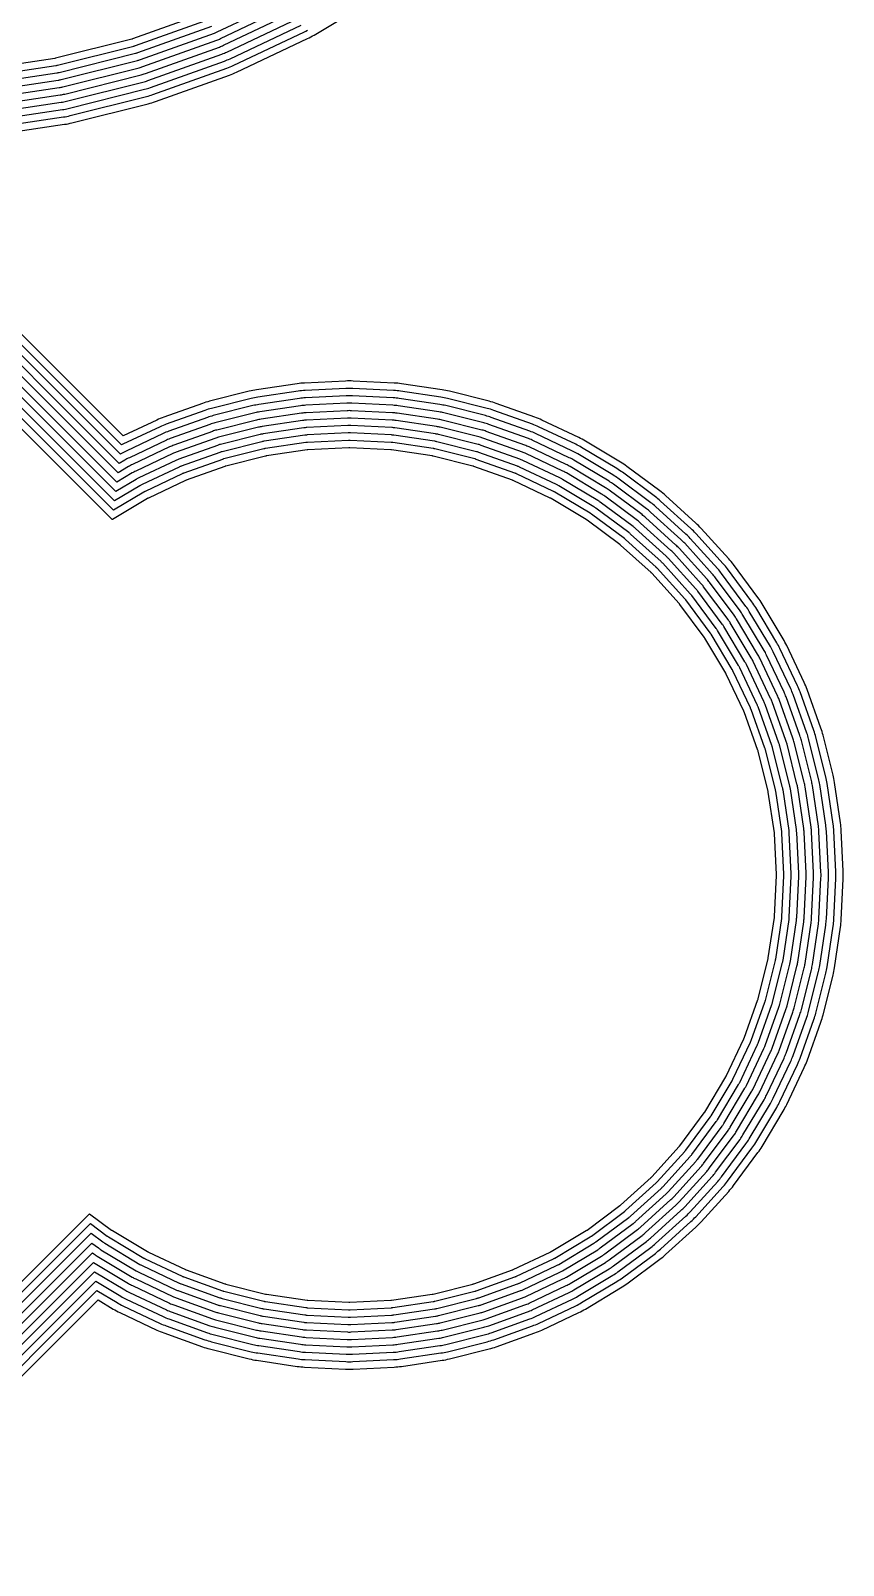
# Model space of a CAD drawing. Header units: metres. Extents: x 1.4 to 44.2, y 0.1 to 33.9.
# Drawn here: x 39.81 to 44.19, y 0.31 to 8.57 of the extents above; entities that cross this region are included whole.
import ezdxf

# ---------------------------------------------------------------- set-up
doc = ezdxf.new("R2010")
doc.units = ezdxf.units.M

msp = doc.modelspace()

# ---------------------------------------------------------------- linework, layer by layer
for points in [[(39.5724, 8.0042), (39.9916, 8.0664), (40.0015, 8.068), (40.0114, 8.0699), (40.0212, 8.0719), (40.031, 8.0743), (40.4421, 8.1772), (40.4518, 8.1798), (40.4615, 8.1826), (40.4711, 8.1856), (40.4806, 8.1889), (40.8796, 8.3317), (40.889, 8.3352), (40.8983, 8.3389), (40.9076, 8.3429), (40.9167, 8.3471), (41.2998, 8.5282), (41.3088, 8.5327), (41.3178, 8.5373), (41.3266, 8.5421), (41.3353, 8.5472), (41.6987, 8.7651)], [(39.5372, 8.2416), (39.9564, 8.3038), (39.9605, 8.3045), (39.9646, 8.3052), (39.9687, 8.3061), (39.9727, 8.3071), (40.3838, 8.41), (40.3878, 8.4111), (40.3918, 8.4123), (40.3958, 8.4135), (40.3997, 8.4149), (40.7987, 8.5576), (40.8026, 8.5591), (40.8065, 8.5606), (40.8103, 8.5623), (40.8141, 8.564), (41.1972, 8.7452)], [(39.5431, 8.2021), (39.9622, 8.2643), (39.9673, 8.2651), (39.9724, 8.266), (39.9774, 8.2671), (39.9824, 8.2683), (40.3935, 8.3712), (40.3985, 8.3726), (40.4034, 8.374), (40.4083, 8.3755), (40.4132, 8.3772), (40.8122, 8.52), (40.817, 8.5218), (40.8218, 8.5237), (40.8265, 8.5257), (40.8312, 8.5279), (41.2143, 8.709)], [(39.5196, 8.3603), (39.9387, 8.4225), (39.94, 8.4227), (39.9412, 8.4229), (39.9424, 8.4232), (39.9436, 8.4235), (40.3546, 8.5264), (40.3558, 8.5268), (40.357, 8.5271), (40.3581, 8.5275), (40.3593, 8.5279), (40.7583, 8.6706)], [(39.5255, 8.3208), (39.9446, 8.383), (39.9468, 8.3833), (39.949, 8.3837), (39.9511, 8.3842), (39.9533, 8.3847), (40.3643, 8.4876), (40.3665, 8.4882), (40.3686, 8.4888), (40.3707, 8.4895), (40.3728, 8.4902), (40.7718, 8.633)], [(39.5313, 8.2812), (39.9505, 8.3434), (39.9536, 8.3439), (39.9568, 8.3445), (39.9599, 8.3451), (39.963, 8.3459), (40.374, 8.4488), (40.3771, 8.4497), (40.3802, 8.4505), (40.3832, 8.4515), (40.3863, 8.4525), (40.7852, 8.5953)], [(39.5489, 8.1625), (39.9681, 8.2247), (39.9742, 8.2257), (39.9802, 8.2268), (39.9862, 8.2281), (39.9922, 8.2295), (40.4032, 8.3324), (40.4091, 8.334), (40.415, 8.3357), (40.4209, 8.3376), (40.4267, 8.3396), (40.8257, 8.4823), (40.8314, 8.4845), (40.8371, 8.4867), (40.8427, 8.4891), (40.8483, 8.4917), (41.2314, 8.6729)], [(39.5548, 8.1229), (39.974, 8.1851), (39.981, 8.1863), (39.988, 8.1876), (39.995, 8.189), (40.0019, 8.1907), (40.4129, 8.2936), (40.4198, 8.2954), (40.4266, 8.2974), (40.4334, 8.2996), (40.4402, 8.3019), (40.8391, 8.4447), (40.8458, 8.4471), (40.8524, 8.4498), (40.859, 8.4526), (40.8654, 8.4555), (41.2485, 8.6367)], [(39.5607, 8.0834), (39.9798, 8.1456), (39.9878, 8.1468), (39.9958, 8.1483), (40.0037, 8.15), (40.0116, 8.1519), (40.4226, 8.2548), (40.4305, 8.2569), (40.4383, 8.2592), (40.446, 8.2616), (40.4536, 8.2642), (40.8526, 8.407), (40.8602, 8.4098), (40.8677, 8.4128), (40.8752, 8.416), (40.8825, 8.4194), (41.2656, 8.6006)], [(39.5665, 8.0438), (39.9857, 8.106), (39.9947, 8.1074), (40.0036, 8.1091), (40.0125, 8.111), (40.0213, 8.1131), (40.4324, 8.216), (40.4411, 8.2183), (40.4499, 8.2209), (40.4585, 8.2236), (40.4671, 8.2266), (40.8661, 8.3693), (40.8746, 8.3725), (40.883, 8.3759), (40.8914, 8.3794), (40.8996, 8.3832), (41.2827, 8.5644), (41.2909, 8.5684), (41.2989, 8.5726)], [(38.4882, 0.5638), (40.1265, 2.2021), (40.2452, 2.114), (40.2462, 2.1133), (40.2472, 2.1126), (40.2482, 2.112), (40.2493, 2.1113), (40.4387, 1.9978), (40.4397, 1.9972), (40.4408, 1.9966), (40.4419, 1.996), (40.443, 1.9955), (40.6426, 1.9011), (40.6437, 1.9006), (40.6448, 1.9001), (40.646, 1.8996), (40.6471, 1.8992), (40.855, 1.8248), (40.8562, 1.8244), (40.8574, 1.824), (40.8585, 1.8237), (40.8597, 1.8234), (41.0739, 1.7697), (41.0751, 1.7695), (41.0763, 1.7692), (41.0775, 1.769), (41.0787, 1.7688), (41.2971, 1.7364), (41.2984, 1.7362), (41.2996, 1.7361), (41.3008, 1.736), (41.302, 1.7359), (41.5226, 1.7251), (41.5238, 1.725), (41.525, 1.725), (41.5262, 1.725), (41.5275, 1.7251), (41.748, 1.7359), (41.7492, 1.736), (41.7505, 1.7361), (41.7517, 1.7362), (41.7529, 1.7364), (41.9713, 1.7688), (41.9725, 1.769), (41.9737, 1.7692), (41.9749, 1.7695), (41.9761, 1.7697), (42.1903, 1.8234), (42.1915, 1.8237), (42.1927, 1.824), (42.1938, 1.8244), (42.195, 1.8248), (42.4029, 1.8992), (42.404, 1.8996), (42.4052, 1.9001), (42.4063, 1.9006), (42.4074, 1.9011), (42.607, 1.9955), (42.6081, 1.996), (42.6092, 1.9966), (42.6103, 1.9972), (42.6114, 1.9978), (42.8008, 2.1113), (42.8018, 2.112), (42.8028, 2.1126), (42.8038, 2.1133), (42.8048, 2.114), (42.9822, 2.2456), (42.9832, 2.2463), (42.9841, 2.2471), (42.9851, 2.2479), (42.986, 2.2487), (43.1496, 2.397), (43.1505, 2.3978), (43.1514, 2.3987), (43.1522, 2.3995), (43.1531, 2.4004), (43.3013, 2.564), (43.3021, 2.565), (43.3029, 2.5659), (43.3037, 2.5669), (43.3044, 2.5678), (43.436, 2.7452), (43.4367, 2.7462), (43.4374, 2.7472), (43.4381, 2.7482), (43.4387, 2.7493), (43.5522, 2.9387), (43.5528, 2.9397), (43.5534, 2.9408), (43.554, 2.9419), (43.5545, 2.943), (43.6489, 3.1426), (43.6495, 3.1437), (43.6499, 3.1448), (43.6504, 3.146), (43.6508, 3.1471), (43.7252, 3.355), (43.7256, 3.3562), (43.726, 3.3574), (43.7263, 3.3585), (43.7266, 3.3597), (43.7803, 3.5739), (43.7806, 3.5751), (43.7808, 3.5763), (43.781, 3.5775), (43.7812, 3.5787), (43.8136, 3.7971), (43.8138, 3.7984), (43.8139, 3.7996), (43.814, 3.8008), (43.8141, 3.802), (43.825, 4.0226), (43.825, 4.0238), (43.825, 4.025), (43.825, 4.0262), (43.825, 4.0275), (43.8141, 4.248), (43.814, 4.2492), (43.8139, 4.2505), (43.8138, 4.2517), (43.8136, 4.2529), (43.7812, 4.4713), (43.781, 4.4725), (43.7808, 4.4737), (43.7806, 4.4749), (43.7803, 4.4761), (43.7266, 4.6903), (43.7263, 4.6915), (43.726, 4.6927), (43.7256, 4.6938), (43.7252, 4.695), (43.6508, 4.9029), (43.6504, 4.904), (43.6499, 4.9052), (43.6495, 4.9063), (43.6489, 4.9074), (43.5545, 5.107), (43.554, 5.1081), (43.5534, 5.1092), (43.5528, 5.1103), (43.5522, 5.1114), (43.4387, 5.3008), (43.4381, 5.3018), (43.4374, 5.3028), (43.4367, 5.3038), (43.436, 5.3048), (43.3044, 5.4822), (43.3037, 5.4832), (43.3029, 5.4841), (43.3021, 5.4851), (43.3013, 5.486), (43.1531, 5.6496), (43.1522, 5.6505), (43.1514, 5.6514), (43.1505, 5.6522), (43.1496, 5.6531), (42.986, 5.8013), (42.9851, 5.8021), (42.9841, 5.8029), (42.9832, 5.8037), (42.9822, 5.8044), (42.8048, 5.936), (42.8038, 5.9367), (42.8028, 5.9374), (42.8018, 5.9381), (42.8008, 5.9387), (42.6114, 6.0522), (42.6103, 6.0528), (42.6092, 6.0534), (42.6081, 6.054), (42.607, 6.0545), (42.4074, 6.1489), (42.4063, 6.1495), (42.4052, 6.1499), (42.404, 6.1504), (42.4029, 6.1508), (42.195, 6.2252), (42.1938, 6.2256), (42.1927, 6.226), (42.1915, 6.2263), (42.1903, 6.2266), (41.9761, 6.2803), (41.9749, 6.2806), (41.9737, 6.2808), (41.9725, 6.281), (41.9713, 6.2812), (41.7529, 6.3136), (41.7517, 6.3138), (41.7505, 6.3139), (41.7492, 6.314), (41.748, 6.3141), (41.5275, 6.325), (41.5262, 6.325), (41.525, 6.325), (41.5238, 6.325), (41.5226, 6.325), (41.302, 6.3141), (41.3008, 6.314), (41.2996, 6.3139), (41.2984, 6.3138), (41.2971, 6.3136), (41.0787, 6.2812), (41.0775, 6.281), (41.0763, 6.2808), (41.0751, 6.2806), (41.0739, 6.2803), (40.8597, 6.2266), (40.8585, 6.2263), (40.8574, 6.226), (40.8562, 6.2256), (40.855, 6.2252), (40.6471, 6.1508), (40.646, 6.1504), (40.6448, 6.1499), (40.6437, 6.1495), (40.6426, 6.1489), (40.443, 6.0545), (40.4419, 6.054), (40.4408, 6.0534), (40.4397, 6.0528), (40.4387, 6.0522), (40.2493, 5.9387), (40.2485, 5.9382), (37.8477, 8.339)], [(38.5165, 0.5355), (40.1304, 2.1494), (40.2214, 2.0819), (40.2232, 2.0806), (40.225, 2.0794), (40.2268, 2.0782), (40.2287, 2.077), (40.4181, 1.9635), (40.42, 1.9624), (40.4219, 1.9613), (40.4239, 1.9603), (40.4259, 1.9593), (40.6255, 1.8649), (40.6275, 1.864), (40.6295, 1.8631), (40.6316, 1.8623), (40.6337, 1.8615), (40.8416, 1.7872), (40.8436, 1.7864), (40.8457, 1.7858), (40.8479, 1.7852), (40.85, 1.7846), (41.0642, 1.7309), (41.0663, 1.7304), (41.0685, 1.73), (41.0707, 1.7296), (41.0729, 1.7292), (41.2913, 1.6968), (41.2935, 1.6965), (41.2957, 1.6963), (41.2979, 1.6961), (41.3001, 1.696), (41.5206, 1.6851), (41.5228, 1.685), (41.525, 1.685), (41.5272, 1.685), (41.5294, 1.6851), (41.75, 1.696), (41.7522, 1.6961), (41.7544, 1.6963), (41.7566, 1.6965), (41.7588, 1.6968), (41.9772, 1.7292), (41.9794, 1.7296), (41.9815, 1.73), (41.9837, 1.7304), (41.9858, 1.7309), (42.2, 1.7846), (42.2022, 1.7852), (42.2043, 1.7858), (42.2064, 1.7864), (42.2085, 1.7872), (42.4164, 1.8615), (42.4184, 1.8623), (42.4205, 1.8631), (42.4225, 1.864), (42.4245, 1.8649), (42.6241, 1.9593), (42.6261, 1.9603), (42.6281, 1.9613), (42.63, 1.9624), (42.6319, 1.9635), (42.8213, 2.077), (42.8232, 2.0782), (42.825, 2.0794), (42.8269, 2.0806), (42.8287, 2.0819), (43.006, 2.2135), (43.0078, 2.2148), (43.0095, 2.2162), (43.0112, 2.2176), (43.0128, 2.2191), (43.1764, 2.3673), (43.1781, 2.3688), (43.1796, 2.3704), (43.1812, 2.372), (43.1827, 2.3736), (43.331, 2.5372), (43.3324, 2.5388), (43.3339, 2.5405), (43.3352, 2.5423), (43.3366, 2.544), (43.4681, 2.7214), (43.4694, 2.7232), (43.4707, 2.725), (43.4719, 2.7268), (43.473, 2.7287), (43.5865, 2.9181), (43.5876, 2.92), (43.5887, 2.9219), (43.5897, 2.9239), (43.5907, 2.9259), (43.6851, 3.1255), (43.686, 3.1275), (43.6869, 3.1295), (43.6877, 3.1316), (43.6885, 3.1337), (43.7629, 3.3416), (43.7636, 3.3436), (43.7643, 3.3457), (43.7649, 3.3479), (43.7654, 3.35), (43.8191, 3.5642), (43.8196, 3.5663), (43.82, 3.5685), (43.8205, 3.5707), (43.8208, 3.5729), (43.8532, 3.7913), (43.8535, 3.7935), (43.8537, 3.7957), (43.8539, 3.7979), (43.8541, 3.8001), (43.8649, 4.0206), (43.865, 4.0228), (43.865, 4.025), (43.865, 4.0272), (43.8649, 4.0294), (43.8541, 4.25), (43.8539, 4.2522), (43.8537, 4.2544), (43.8535, 4.2566), (43.8532, 4.2588), (43.8208, 4.4772), (43.8205, 4.4794), (43.82, 4.4815), (43.8196, 4.4837), (43.8191, 4.4858), (43.7654, 4.7), (43.7649, 4.7022), (43.7643, 4.7043), (43.7636, 4.7064), (43.7629, 4.7085), (43.6885, 4.9164), (43.6877, 4.9184), (43.6869, 4.9205), (43.686, 4.9225), (43.6851, 4.9245), (43.5907, 5.1241), (43.5897, 5.1261), (43.5887, 5.1281), (43.5876, 5.13), (43.5865, 5.1319), (43.473, 5.3213), (43.4719, 5.3232), (43.4707, 5.325), (43.4694, 5.3269), (43.4681, 5.3287), (43.3366, 5.506), (43.3352, 5.5078), (43.3339, 5.5095), (43.3324, 5.5112), (43.331, 5.5128), (43.1827, 5.6764), (43.1812, 5.6781), (43.1796, 5.6796), (43.1781, 5.6812), (43.1764, 5.6827), (43.0128, 5.831), (43.0112, 5.8324), (43.0095, 5.8339), (43.0078, 5.8352), (43.006, 5.8366), (42.8287, 5.9681), (42.8269, 5.9694), (42.825, 5.9707), (42.8232, 5.9719), (42.8213, 5.973), (42.6319, 6.0865), (42.63, 6.0876), (42.6281, 6.0887), (42.6261, 6.0897), (42.6241, 6.0907), (42.4245, 6.1851), (42.4225, 6.186), (42.4205, 6.1869), (42.4184, 6.1877), (42.4164, 6.1885), (42.2085, 6.2629), (42.2064, 6.2636), (42.2043, 6.2643), (42.2022, 6.2649), (42.2, 6.2654), (41.9858, 6.3191), (41.9837, 6.3196), (41.9815, 6.32), (41.9794, 6.3205), (41.9772, 6.3208), (41.7588, 6.3532), (41.7566, 6.3535), (41.7544, 6.3537), (41.7522, 6.3539), (41.75, 6.3541), (41.5294, 6.3649), (41.5272, 6.365), (41.525, 6.365), (41.5228, 6.365), (41.5206, 6.3649), (41.3001, 6.3541), (41.2979, 6.3539), (41.2957, 6.3537), (41.2935, 6.3535), (41.2913, 6.3532), (41.0729, 6.3208), (41.0707, 6.3205), (41.0685, 6.32), (41.0663, 6.3196), (41.0642, 6.3191), (40.85, 6.2654), (40.8479, 6.2649), (40.8457, 6.2643), (40.8436, 6.2636), (40.8416, 6.2629), (40.6337, 6.1885), (40.6316, 6.1877), (40.6295, 6.1869), (40.6275, 6.186), (40.6255, 6.1851), (40.4259, 6.0907), (40.4239, 6.0897), (40.4219, 6.0887), (40.42, 6.0876), (40.4181, 6.0865), (40.2547, 5.9886), (37.9443, 8.299)], [(38.5448, 0.5072), (40.1343, 2.0967), (40.1975, 2.0498), (40.2001, 2.0479), (40.2028, 2.0461), (40.2054, 2.0444), (40.2081, 2.0427), (40.3975, 1.9292), (40.4003, 1.9276), (40.4031, 1.926), (40.4059, 1.9246), (40.4088, 1.9232), (40.6084, 1.8288), (40.6113, 1.8274), (40.6142, 1.8262), (40.6172, 1.825), (40.6202, 1.8239), (40.8281, 1.7495), (40.8311, 1.7485), (40.8341, 1.7475), (40.8372, 1.7466), (40.8403, 1.7458), (41.0545, 1.6921), (41.0576, 1.6914), (41.0607, 1.6907), (41.0638, 1.6902), (41.067, 1.6897), (41.2854, 1.6573), (41.2886, 1.6568), (41.2917, 1.6565), (41.2949, 1.6562), (41.2981, 1.656), (41.5186, 1.6452), (41.5218, 1.6451), (41.525, 1.645), (41.5282, 1.6451), (41.5314, 1.6452), (41.7519, 1.656), (41.7551, 1.6562), (41.7583, 1.6565), (41.7615, 1.6568), (41.7646, 1.6573), (41.983, 1.6897), (41.9862, 1.6902), (41.9893, 1.6907), (41.9924, 1.6914), (41.9956, 1.6921), (42.2097, 1.7458), (42.2128, 1.7466), (42.2159, 1.7475), (42.2189, 1.7485), (42.2219, 1.7495), (42.4298, 1.8239), (42.4328, 1.825), (42.4358, 1.8262), (42.4387, 1.8274), (42.4416, 1.8288), (42.6412, 1.9232), (42.6441, 1.9246), (42.6469, 1.926), (42.6497, 1.9276), (42.6525, 1.9292), (42.8419, 2.0427), (42.8446, 2.0444), (42.8473, 2.0461), (42.8499, 2.0479), (42.8525, 2.0498), (43.0298, 2.1813), (43.0324, 2.1833), (43.0349, 2.1852), (43.0373, 2.1873), (43.0397, 2.1894), (43.2033, 2.3377), (43.2056, 2.3399), (43.2079, 2.3421), (43.2102, 2.3444), (43.2123, 2.3467), (43.3606, 2.5103), (43.3627, 2.5127), (43.3648, 2.5152), (43.3668, 2.5176), (43.3687, 2.5202), (43.5002, 2.6975), (43.5021, 2.7001), (43.5039, 2.7028), (43.5056, 2.7054), (43.5073, 2.7081), (43.6208, 2.8975), (43.6224, 2.9003), (43.624, 2.9031), (43.6255, 2.9059), (43.6269, 2.9088), (43.7213, 3.1084), (43.7226, 3.1113), (43.7238, 3.1142), (43.725, 3.1172), (43.7261, 3.1202), (43.8005, 3.3281), (43.8016, 3.3311), (43.8025, 3.3341), (43.8034, 3.3372), (43.8042, 3.3403), (43.8579, 3.5545), (43.8586, 3.5576), (43.8593, 3.5607), (43.8599, 3.5638), (43.8604, 3.567), (43.8928, 3.7854), (43.8932, 3.7886), (43.8936, 3.7917), (43.8938, 3.7949), (43.894, 3.7981), (43.9049, 4.0186), (43.905, 4.0218), (43.905, 4.025), (43.905, 4.0282), (43.9049, 4.0314), (43.894, 4.2519), (43.8938, 4.2551), (43.8936, 4.2583), (43.8932, 4.2615), (43.8928, 4.2646), (43.8604, 4.483), (43.8599, 4.4862), (43.8593, 4.4893), (43.8586, 4.4924), (43.8579, 4.4956), (43.8042, 4.7097), (43.8034, 4.7128), (43.8025, 4.7159), (43.8016, 4.7189), (43.8005, 4.7219), (43.7261, 4.9298), (43.725, 4.9328), (43.7238, 4.9358), (43.7226, 4.9387), (43.7213, 4.9416), (43.6269, 5.1412), (43.6255, 5.1441), (43.624, 5.1469), (43.6224, 5.1497), (43.6208, 5.1525), (43.5073, 5.3419), (43.5056, 5.3446), (43.5039, 5.3473), (43.5021, 5.3499), (43.5002, 5.3525), (43.3687, 5.5298), (43.3668, 5.5324), (43.3648, 5.5349), (43.3627, 5.5373), (43.3606, 5.5397), (43.2123, 5.7033), (43.2102, 5.7056), (43.2079, 5.7079), (43.2056, 5.7102), (43.2033, 5.7123), (43.0397, 5.8606), (43.0373, 5.8627), (43.0349, 5.8648), (43.0324, 5.8668), (43.0298, 5.8687), (42.8525, 6.0002), (42.8499, 6.0021), (42.8473, 6.0039), (42.8446, 6.0056), (42.8419, 6.0073), (42.6525, 6.1208), (42.6497, 6.1224), (42.6469, 6.124), (42.6441, 6.1255), (42.6412, 6.1269), (42.4416, 6.2213), (42.4387, 6.2226), (42.4358, 6.2238), (42.4328, 6.225), (42.4298, 6.2261), (42.2219, 6.3005), (42.2189, 6.3016), (42.2159, 6.3025), (42.2128, 6.3034), (42.2097, 6.3042), (41.9956, 6.3579), (41.9924, 6.3586), (41.9893, 6.3593), (41.9862, 6.3599), (41.983, 6.3604), (41.7646, 6.3928), (41.7615, 6.3932), (41.7583, 6.3936), (41.7551, 6.3938), (41.7519, 6.394), (41.5314, 6.4049), (41.5282, 6.405), (41.525, 6.405), (41.5218, 6.405), (41.5186, 6.4049), (41.2981, 6.394), (41.2949, 6.3938), (41.2917, 6.3936), (41.2886, 6.3932), (41.2854, 6.3928), (41.067, 6.3604), (41.0638, 6.3599), (41.0607, 6.3593), (41.0576, 6.3586), (41.0545, 6.3579), (40.8403, 6.3042), (40.8372, 6.3034), (40.8341, 6.3025), (40.8311, 6.3016), (40.8281, 6.3005), (40.6202, 6.2261), (40.6172, 6.225), (40.6142, 6.2238), (40.6113, 6.2226), (40.6084, 6.2213), (40.4088, 6.1269), (40.4059, 6.1255), (40.4031, 6.124), (40.4003, 6.1224), (40.3975, 6.1208), (40.2609, 6.0389), (38.0408, 8.259)], [(38.5731, 0.4789), (40.1382, 2.044), (40.1737, 2.0177), (40.1771, 2.0152), (40.1805, 2.0129), (40.184, 2.0106), (40.1876, 2.0084), (40.377, 1.8949), (40.3806, 1.8928), (40.3842, 1.8908), (40.3879, 1.8888), (40.3917, 1.887), (40.5913, 1.7926), (40.5951, 1.7909), (40.5989, 1.7892), (40.6028, 1.7877), (40.6067, 1.7862), (40.8146, 1.7118), (40.8185, 1.7105), (40.8225, 1.7092), (40.8265, 1.7081), (40.8306, 1.707), (41.0448, 1.6533), (41.0488, 1.6524), (41.0529, 1.6515), (41.057, 1.6507), (41.0611, 1.6501), (41.2795, 1.6177), (41.2837, 1.6171), (41.2878, 1.6167), (41.292, 1.6163), (41.2961, 1.6161), (41.5167, 1.6052), (41.5208, 1.6051), (41.525, 1.605), (41.5292, 1.6051), (41.5334, 1.6052), (41.7539, 1.6161), (41.7581, 1.6163), (41.7622, 1.6167), (41.7664, 1.6171), (41.7705, 1.6177), (41.9889, 1.6501), (41.993, 1.6507), (41.9971, 1.6515), (42.0012, 1.6524), (42.0053, 1.6533), (42.2195, 1.707), (42.2235, 1.7081), (42.2275, 1.7092), (42.2315, 1.7105), (42.2354, 1.7118), (42.4433, 1.7862), (42.4472, 1.7877), (42.4511, 1.7892), (42.4549, 1.7909), (42.4587, 1.7926), (42.6583, 1.887), (42.6621, 1.8888), (42.6658, 1.8908), (42.6694, 1.8928), (42.6731, 1.8949), (42.8624, 2.0084), (42.866, 2.0106), (42.8695, 2.0129), (42.8729, 2.0152), (42.8763, 2.0177), (43.0537, 2.1492), (43.057, 2.1517), (43.0602, 2.1543), (43.0634, 2.157), (43.0666, 2.1598), (43.2302, 2.3081), (43.2332, 2.3109), (43.2362, 2.3138), (43.2391, 2.3168), (43.242, 2.3199), (43.3902, 2.4835), (43.393, 2.4866), (43.3957, 2.4898), (43.3983, 2.493), (43.4008, 2.4964), (43.5324, 2.6737), (43.5348, 2.6771), (43.5372, 2.6805), (43.5394, 2.684), (43.5416, 2.6876), (43.6551, 2.877), (43.6572, 2.8806), (43.6593, 2.8842), (43.6612, 2.8879), (43.663, 2.8917), (43.7574, 3.0913), (43.7592, 3.0951), (43.7608, 3.0989), (43.7624, 3.1028), (43.7638, 3.1067), (43.8382, 3.3146), (43.8395, 3.3185), (43.8408, 3.3225), (43.842, 3.3265), (43.843, 3.3306), (43.8967, 3.5448), (43.8976, 3.5488), (43.8985, 3.5529), (43.8993, 3.557), (43.8999, 3.5611), (43.9323, 3.7795), (43.9329, 3.7837), (43.9334, 3.7878), (43.9337, 3.792), (43.934, 3.7961), (43.9448, 4.0167), (43.945, 4.0208), (43.945, 4.025), (43.945, 4.0292), (43.9448, 4.0334), (43.934, 4.2539), (43.9337, 4.2581), (43.9334, 4.2622), (43.9329, 4.2664), (43.9323, 4.2705), (43.8999, 4.4889), (43.8993, 4.493), (43.8985, 4.4971), (43.8976, 4.5012), (43.8967, 4.5053), (43.843, 4.7195), (43.842, 4.7235), (43.8408, 4.7275), (43.8395, 4.7315), (43.8382, 4.7354), (43.7638, 4.9433), (43.7624, 4.9472), (43.7608, 4.9511), (43.7592, 4.9549), (43.7574, 4.9587), (43.663, 5.1583), (43.6612, 5.1621), (43.6593, 5.1658), (43.6572, 5.1694), (43.6551, 5.1731), (43.5416, 5.3624), (43.5394, 5.366), (43.5372, 5.3695), (43.5348, 5.3729), (43.5324, 5.3763), (43.4008, 5.5537), (43.3983, 5.557), (43.3957, 5.5602), (43.393, 5.5634), (43.3902, 5.5666), (43.242, 5.7302), (43.2391, 5.7332), (43.2362, 5.7362), (43.2332, 5.7391), (43.2302, 5.742), (43.0666, 5.8902), (43.0634, 5.893), (43.0602, 5.8957), (43.057, 5.8983), (43.0537, 5.9008), (42.8763, 6.0324), (42.8729, 6.0348), (42.8695, 6.0372), (42.866, 6.0394), (42.8624, 6.0416), (42.6731, 6.1551), (42.6694, 6.1572), (42.6658, 6.1593), (42.6621, 6.1612), (42.6583, 6.163), (42.4587, 6.2574), (42.4549, 6.2592), (42.4511, 6.2608), (42.4472, 6.2624), (42.4433, 6.2638), (42.2354, 6.3382), (42.2315, 6.3395), (42.2275, 6.3408), (42.2235, 6.342), (42.2195, 6.343), (42.0053, 6.3967), (42.0012, 6.3976), (41.9971, 6.3985), (41.993, 6.3993), (41.9889, 6.3999), (41.7705, 6.4323), (41.7664, 6.4329), (41.7622, 6.4334), (41.7581, 6.4337), (41.7539, 6.434), (41.5334, 6.4448), (41.5292, 6.445), (41.525, 6.445), (41.5208, 6.445), (41.5167, 6.4448), (41.2961, 6.434), (41.292, 6.4337), (41.2878, 6.4334), (41.2837, 6.4329), (41.2795, 6.4323), (41.0611, 6.3999), (41.057, 6.3993), (41.0529, 6.3985), (41.0488, 6.3976), (41.0448, 6.3967), (40.8306, 6.343), (40.8265, 6.342), (40.8225, 6.3408), (40.8185, 6.3395), (40.8146, 6.3382), (40.6067, 6.2638), (40.6028, 6.2624), (40.5989, 6.2608), (40.5951, 6.2592), (40.5913, 6.2574), (40.3917, 6.163), (40.3879, 6.1612), (40.3842, 6.1593), (40.3806, 6.1572), (40.377, 6.1551), (40.2671, 6.0893), (38.1374, 8.219)], [(38.6014, 0.4507), (40.1421, 1.9913), (40.1499, 1.9855), (40.1541, 1.9825), (40.1583, 1.9796), (40.1626, 1.9768), (40.167, 1.9741), (40.3564, 1.8606), (40.3609, 1.858), (40.3654, 1.8555), (40.37, 1.8531), (40.3746, 1.8509), (40.5742, 1.7564), (40.5789, 1.7543), (40.5836, 1.7523), (40.5884, 1.7504), (40.5932, 1.7486), (40.8011, 1.6742), (40.806, 1.6725), (40.8109, 1.6709), (40.8159, 1.6695), (40.8208, 1.6682), (41.035, 1.6145), (41.04, 1.6133), (41.0451, 1.6123), (41.0502, 1.6113), (41.0552, 1.6105), (41.2737, 1.5781), (41.2788, 1.5774), (41.2839, 1.5769), (41.289, 1.5764), (41.2942, 1.5761), (41.5147, 1.5653), (41.5199, 1.5651), (41.525, 1.565), (41.5302, 1.5651), (41.5353, 1.5653), (41.7559, 1.5761), (41.761, 1.5764), (41.7661, 1.5769), (41.7713, 1.5774), (41.7764, 1.5781), (41.9948, 1.6105), (41.9999, 1.6113), (42.0049, 1.6123), (42.01, 1.6133), (42.015, 1.6145), (42.2292, 1.6682), (42.2342, 1.6695), (42.2391, 1.6709), (42.244, 1.6725), (42.2489, 1.6742), (42.4568, 1.7486), (42.4616, 1.7504), (42.4664, 1.7523), (42.4712, 1.7543), (42.4758, 1.7564), (42.6754, 1.8509), (42.6801, 1.8531), (42.6846, 1.8555), (42.6892, 1.858), (42.6936, 1.8606), (42.883, 1.9741), (42.8874, 1.9768), (42.8917, 1.9796), (42.896, 1.9825), (42.9001, 1.9855), (43.0775, 2.1171), (43.0816, 2.1202), (43.0856, 2.1234), (43.0896, 2.1267), (43.0934, 2.1301), (43.257, 2.2784), (43.2608, 2.2819), (43.2645, 2.2855), (43.2681, 2.2892), (43.2716, 2.293), (43.4199, 2.4566), (43.4233, 2.4605), (43.4266, 2.4644), (43.4298, 2.4684), (43.433, 2.4725), (43.5645, 2.6499), (43.5675, 2.6541), (43.5704, 2.6583), (43.5732, 2.6626), (43.5759, 2.667), (43.6895, 2.8564), (43.6921, 2.8609), (43.6945, 2.8654), (43.6969, 2.87), (43.6992, 2.8746), (43.7936, 3.0742), (43.7957, 3.0789), (43.7978, 3.0836), (43.7997, 3.0884), (43.8015, 3.0932), (43.8759, 3.3011), (43.8775, 3.306), (43.8791, 3.3109), (43.8805, 3.3159), (43.8818, 3.3208), (43.9355, 3.535), (43.9367, 3.54), (43.9377, 3.5451), (43.9387, 3.5502), (43.9395, 3.5552), (43.9719, 3.7737), (43.9726, 3.7788), (43.9732, 3.7839), (43.9736, 3.789), (43.9739, 3.7942), (43.9848, 4.0147), (43.9849, 4.0199), (43.985, 4.025), (43.9849, 4.0302), (43.9848, 4.0353), (43.9739, 4.2559), (43.9736, 4.261), (43.9732, 4.2661), (43.9726, 4.2713), (43.9719, 4.2764), (43.9395, 4.4948), (43.9387, 4.4999), (43.9377, 4.5049), (43.9367, 4.51), (43.9355, 4.515), (43.8818, 4.7292), (43.8805, 4.7342), (43.8791, 4.7391), (43.8775, 4.744), (43.8759, 4.7489), (43.8015, 4.9568), (43.7997, 4.9616), (43.7978, 4.9664), (43.7957, 4.9712), (43.7936, 4.9758), (43.6992, 5.1754), (43.6969, 5.1801), (43.6945, 5.1846), (43.6921, 5.1892), (43.6895, 5.1936), (43.5759, 5.383), (43.5732, 5.3874), (43.5704, 5.3917), (43.5675, 5.396), (43.5645, 5.4001), (43.433, 5.5775), (43.4298, 5.5816), (43.4266, 5.5856), (43.4233, 5.5896), (43.4199, 5.5934), (43.2716, 5.757), (43.2681, 5.7608), (43.2645, 5.7645), (43.2608, 5.7681), (43.257, 5.7716), (43.0934, 5.9199), (43.0896, 5.9233), (43.0856, 5.9266), (43.0816, 5.9298), (43.0775, 5.933), (42.9001, 6.0645), (42.896, 6.0675), (42.8917, 6.0704), (42.8874, 6.0732), (42.883, 6.0759), (42.6936, 6.1895), (42.6892, 6.1921), (42.6846, 6.1945), (42.6801, 6.1969), (42.6754, 6.1992), (42.4758, 6.2936), (42.4712, 6.2957), (42.4664, 6.2978), (42.4616, 6.2997), (42.4568, 6.3015), (42.2489, 6.3759), (42.244, 6.3775), (42.2391, 6.3791), (42.2342, 6.3805), (42.2292, 6.3818), (42.015, 6.4355), (42.01, 6.4367), (42.0049, 6.4377), (41.9999, 6.4387), (41.9948, 6.4395), (41.7764, 6.4719), (41.7713, 6.4726), (41.7661, 6.4732), (41.761, 6.4736), (41.7559, 6.4739), (41.5353, 6.4848), (41.5302, 6.4849), (41.525, 6.485), (41.5199, 6.4849), (41.5147, 6.4848), (41.2942, 6.4739), (41.289, 6.4736), (41.2839, 6.4732), (41.2788, 6.4726), (41.2737, 6.4719), (41.0552, 6.4395), (41.0502, 6.4387), (41.0451, 6.4377), (41.04, 6.4367), (41.035, 6.4355), (40.8208, 6.3818), (40.8159, 6.3805), (40.8109, 6.3791), (40.806, 6.3775), (40.8011, 6.3759), (40.5932, 6.3015), (40.5884, 6.2997), (40.5836, 6.2978), (40.5789, 6.2957), (40.5742, 6.2936), (40.3746, 6.1992), (40.37, 6.1969), (40.3654, 6.1945), (40.3609, 6.1921), (40.3564, 6.1895), (40.2733, 6.1397), (38.234, 8.179)], [(38.6297, 0.4224), (40.1468, 1.9395), (40.3358, 1.8263), (40.3411, 1.8232), (40.3465, 1.8202), (40.352, 1.8174), (40.3575, 1.8147), (40.5571, 1.7203), (40.5627, 1.7177), (40.5683, 1.7153), (40.574, 1.713), (40.5798, 1.7109), (40.7876, 1.6365), (40.7935, 1.6345), (40.7993, 1.6327), (40.8052, 1.631), (40.8111, 1.6294), (41.0253, 1.5757), (41.0313, 1.5743), (41.0373, 1.573), (41.0433, 1.5719), (41.0494, 1.571), (41.2678, 1.5386), (41.2739, 1.5377), (41.28, 1.5371), (41.2861, 1.5365), (41.2922, 1.5361), (41.5127, 1.5253), (41.5189, 1.5251), (41.525, 1.525), (41.5311, 1.5251), (41.5373, 1.5253), (41.7578, 1.5361), (41.7639, 1.5365), (41.7701, 1.5371), (41.7762, 1.5377), (41.7822, 1.5386), (42.0006, 1.571), (42.0067, 1.5719), (42.0127, 1.573), (42.0187, 1.5743), (42.0247, 1.5757), (42.2389, 1.6294), (42.2448, 1.631), (42.2507, 1.6327), (42.2566, 1.6345), (42.2624, 1.6365), (42.4703, 1.7109), (42.476, 1.713), (42.4817, 1.7153), (42.4874, 1.7177), (42.4929, 1.7203), (42.6925, 1.8147), (42.6981, 1.8174), (42.7035, 1.8202), (42.7089, 1.8232), (42.7142, 1.8263), (42.9036, 1.9398), (42.9088, 1.943), (42.9139, 1.9463), (42.919, 1.9498), (42.924, 1.9534), (43.1013, 2.0849), (43.1062, 2.0887), (43.111, 2.0925), (43.1157, 2.0964), (43.1203, 2.1005), (43.2839, 2.2488), (43.2884, 2.253), (43.2928, 2.2572), (43.2971, 2.2616), (43.3012, 2.2661), (43.4495, 2.4297), (43.4536, 2.4343), (43.4575, 2.439), (43.4614, 2.4438), (43.4651, 2.4487), (43.5966, 2.6261), (43.6002, 2.631), (43.6037, 2.6361), (43.607, 2.6412), (43.6103, 2.6465), (43.7238, 2.8358), (43.7269, 2.8411), (43.7298, 2.8465), (43.7326, 2.852), (43.7353, 2.8575), (43.8297, 3.0571), (43.8323, 3.0627), (43.8347, 3.0683), (43.837, 3.074), (43.8391, 3.0798), (43.9135, 3.2876), (43.9155, 3.2935), (43.9174, 3.2993), (43.9191, 3.3052), (43.9206, 3.3111), (43.9743, 3.5253), (43.9757, 3.5313), (43.977, 3.5373), (43.9781, 3.5433), (43.9791, 3.5494), (44.0115, 3.7678), (44.0123, 3.7739), (44.013, 3.78), (44.0135, 3.7861), (44.0139, 3.7922), (44.0247, 4.0127), (44.0249, 4.0189), (44.025, 4.025), (44.0249, 4.0311), (44.0247, 4.0373), (44.0139, 4.2578), (44.0135, 4.2639), (44.013, 4.2701), (44.0123, 4.2762), (44.0115, 4.2822), (43.9791, 4.5006), (43.9781, 4.5067), (43.977, 4.5127), (43.9757, 4.5187), (43.9743, 4.5247), (43.9206, 4.7389), (43.9191, 4.7448), (43.9174, 4.7507), (43.9155, 4.7566), (43.9135, 4.7624), (43.8391, 4.9703), (43.837, 4.976), (43.8347, 4.9817), (43.8323, 4.9874), (43.8297, 4.9929), (43.7353, 5.1925), (43.7326, 5.1981), (43.7298, 5.2035), (43.7269, 5.2089), (43.7238, 5.2142), (43.6103, 5.4036), (43.607, 5.4088), (43.6037, 5.4139), (43.6002, 5.419), (43.5966, 5.424), (43.4651, 5.6013), (43.4614, 5.6062), (43.4575, 5.611), (43.4536, 5.6157), (43.4495, 5.6203), (43.3012, 5.7839), (43.2971, 5.7884), (43.2928, 5.7928), (43.2884, 5.7971), (43.2839, 5.8012), (43.1203, 5.9495), (43.1157, 5.9536), (43.111, 5.9575), (43.1062, 5.9614), (43.1013, 5.9651), (42.924, 6.0966), (42.919, 6.1002), (42.9139, 6.1037), (42.9088, 6.107), (42.9036, 6.1103), (42.7142, 6.2238), (42.7089, 6.2269), (42.7035, 6.2298), (42.6981, 6.2326), (42.6925, 6.2353), (42.4929, 6.3297), (42.4874, 6.3323), (42.4817, 6.3347), (42.476, 6.337), (42.4703, 6.3391), (42.2624, 6.4135), (42.2566, 6.4155), (42.2507, 6.4174), (42.2448, 6.4191), (42.2389, 6.4206), (42.0247, 6.4743), (42.0187, 6.4757), (42.0127, 6.477), (42.0067, 6.4781), (42.0006, 6.4791), (41.7822, 6.5115), (41.7762, 6.5123), (41.7701, 6.513), (41.7639, 6.5135), (41.7578, 6.5139), (41.5373, 6.5247), (41.5311, 6.5249), (41.525, 6.525), (41.5189, 6.5249), (41.5127, 6.5247), (41.2922, 6.5139), (41.2861, 6.5135), (41.28, 6.513), (41.2739, 6.5123), (41.2678, 6.5115), (41.0494, 6.4791), (41.0433, 6.4781), (41.0373, 6.477), (41.0313, 6.4757), (41.0253, 6.4743), (40.8111, 6.4206), (40.8052, 6.4191), (40.7993, 6.4174), (40.7935, 6.4155), (40.7876, 6.4135), (40.5798, 6.3391), (40.574, 6.337), (40.5683, 6.3347), (40.5627, 6.3323), (40.5571, 6.3297), (40.3575, 6.2353), (40.352, 6.2326), (40.3465, 6.2298), (40.3411, 6.2269), (40.3358, 6.2238), (40.2795, 6.19), (38.3305, 8.139)], [(38.6579, 0.3941), (40.153, 1.8892), (40.3153, 1.7919), (40.3214, 1.7884), (40.3277, 1.7849), (40.334, 1.7817), (40.3404, 1.7785), (40.54, 1.6841), (40.5465, 1.6812), (40.553, 1.6784), (40.5596, 1.6757), (40.5663, 1.6732), (40.7742, 1.5988), (40.7809, 1.5965), (40.7877, 1.5944), (40.7945, 1.5924), (40.8014, 1.5906), (41.0156, 1.5369), (41.0225, 1.5353), (41.0295, 1.5338), (41.0365, 1.5325), (41.0435, 1.5314), (41.2619, 1.499), (41.269, 1.498), (41.276, 1.4972), (41.2831, 1.4966), (41.2902, 1.4962), (41.5108, 1.4854), (41.5179, 1.4851), (41.525, 1.485), (41.5321, 1.4851), (41.5392, 1.4854), (41.7598, 1.4962), (41.7669, 1.4966), (41.774, 1.4972), (41.7811, 1.498), (41.7881, 1.499), (42.0065, 1.5314), (42.0135, 1.5325), (42.0205, 1.5338), (42.0275, 1.5353), (42.0344, 1.5369), (42.2486, 1.5906), (42.2555, 1.5924), (42.2623, 1.5944), (42.2691, 1.5965), (42.2759, 1.5988), (42.4837, 1.6732), (42.4904, 1.6757), (42.497, 1.6784), (42.5036, 1.6812), (42.51, 1.6841), (42.7096, 1.7785), (42.716, 1.7817), (42.7224, 1.7849), (42.7286, 1.7884), (42.7347, 1.7919), (42.9241, 1.9055), (42.9302, 1.9092), (42.9362, 1.9131), (42.942, 1.9171), (42.9478, 1.9213), (43.1252, 2.0528), (43.1308, 2.0571), (43.1364, 2.0616), (43.1418, 2.0661), (43.1471, 2.0709), (43.3108, 2.2191), (43.316, 2.224), (43.3211, 2.229), (43.326, 2.2341), (43.3309, 2.2393), (43.4792, 2.4029), (43.4839, 2.4082), (43.4885, 2.4137), (43.4929, 2.4192), (43.4972, 2.4249), (43.6287, 2.6022), (43.6329, 2.608), (43.6369, 2.6139), (43.6408, 2.6198), (43.6446, 2.6259), (43.7581, 2.8153), (43.7617, 2.8214), (43.7651, 2.8277), (43.7684, 2.834), (43.7715, 2.8404), (43.8659, 3.04), (43.8689, 3.0465), (43.8717, 3.053), (43.8743, 3.0596), (43.8768, 3.0663), (43.9512, 3.2742), (43.9535, 3.2809), (43.9556, 3.2877), (43.9576, 3.2945), (43.9594, 3.3014), (44.0131, 3.5156), (44.0147, 3.5225), (44.0162, 3.5295), (44.0175, 3.5365), (44.0186, 3.5435), (44.051, 3.7619), (44.052, 3.769), (44.0528, 3.776), (44.0534, 3.7831), (44.0538, 3.7902), (44.0647, 4.0108), (44.0649, 4.0179), (44.065, 4.025), (44.0649, 4.0321), (44.0647, 4.0392), (44.0538, 4.2598), (44.0534, 4.2669), (44.0528, 4.274), (44.052, 4.2811), (44.051, 4.2881), (44.0186, 4.5065), (44.0175, 4.5135), (44.0162, 4.5205), (44.0147, 4.5275), (44.0131, 4.5344), (43.9594, 4.7486), (43.9576, 4.7555), (43.9556, 4.7623), (43.9535, 4.7691), (43.9512, 4.7759), (43.8768, 4.9837), (43.8743, 4.9904), (43.8717, 4.997), (43.8689, 5.0036), (43.8659, 5.01), (43.7715, 5.2096), (43.7684, 5.216), (43.7651, 5.2224), (43.7617, 5.2286), (43.7581, 5.2347), (43.6446, 5.4241), (43.6408, 5.4302), (43.6369, 5.4362), (43.6329, 5.442), (43.6287, 5.4478), (43.4972, 5.6252), (43.4929, 5.6308), (43.4885, 5.6364), (43.4839, 5.6418), (43.4792, 5.6471), (43.3309, 5.8108), (43.326, 5.816), (43.3211, 5.8211), (43.316, 5.826), (43.3108, 5.8309), (43.1471, 5.9792), (43.1418, 5.9839), (43.1364, 5.9885), (43.1308, 5.9929), (43.1252, 5.9972), (42.9478, 6.1287), (42.942, 6.1329), (42.9362, 6.1369), (42.9302, 6.1408), (42.9241, 6.1446), (42.7347, 6.2581), (42.7286, 6.2617), (42.7224, 6.2651), (42.716, 6.2684), (42.7096, 6.2715), (42.51, 6.3659), (42.5036, 6.3689), (42.497, 6.3717), (42.4904, 6.3743), (42.4837, 6.3768), (42.2759, 6.4512), (42.2691, 6.4535), (42.2623, 6.4556), (42.2555, 6.4576), (42.2486, 6.4594), (42.0344, 6.5131), (42.0275, 6.5147), (42.0205, 6.5162), (42.0135, 6.5175), (42.0065, 6.5186), (41.7881, 6.551), (41.7811, 6.552), (41.774, 6.5528), (41.7669, 6.5534), (41.7598, 6.5538), (41.5392, 6.5647), (41.5321, 6.5649), (41.525, 6.565), (41.5179, 6.5649), (41.5108, 6.5647), (41.2902, 6.5538), (41.2831, 6.5534), (41.276, 6.5528), (41.269, 6.552), (41.2619, 6.551), (41.0435, 6.5186), (41.0365, 6.5175), (41.0295, 6.5162), (41.0225, 6.5147), (41.0156, 6.5131), (40.8014, 6.4594), (40.7945, 6.4576), (40.7877, 6.4556), (40.7809, 6.4535), (40.7742, 6.4512), (40.5663, 6.3768), (40.5596, 6.3743), (40.553, 6.3717), (40.5465, 6.3689), (40.54, 6.3659), (40.3404, 6.2715), (40.334, 6.2684), (40.3277, 6.2651), (40.3214, 6.2617), (40.3153, 6.2581), (40.2857, 6.2404), (38.4271, 8.099)], [(38.6862, 0.3658), (40.1593, 1.8388), (40.2947, 1.7576), (40.3017, 1.7536), (40.3088, 1.7497), (40.316, 1.7459), (40.3233, 1.7424), (40.5229, 1.648), (40.5302, 1.6446), (40.5377, 1.6414), (40.5452, 1.6384), (40.5528, 1.6356), (40.7607, 1.5612), (40.7684, 1.5586), (40.7761, 1.5561), (40.7839, 1.5539), (40.7917, 1.5518), (41.0059, 1.4981), (41.0138, 1.4963), (41.0217, 1.4946), (41.0296, 1.4931), (41.0376, 1.4918), (41.2561, 1.4594), (41.2641, 1.4583), (41.2721, 1.4574), (41.2802, 1.4567), (41.2883, 1.4562), (41.5088, 1.4454), (41.5169, 1.4451), (41.525, 1.445), (41.5331, 1.4451), (41.5412, 1.4454), (41.7617, 1.4562), (41.7698, 1.4567), (41.7779, 1.4574), (41.7859, 1.4583), (41.794, 1.4594), (42.0124, 1.4918), (42.0204, 1.4931), (42.0283, 1.4946), (42.0363, 1.4963), (42.0441, 1.4981), (42.2583, 1.5518), (42.2662, 1.5539), (42.2739, 1.5561), (42.2817, 1.5586), (42.2893, 1.5612), (42.4972, 1.6356), (42.5048, 1.6384), (42.5123, 1.6414), (42.5198, 1.6446), (42.5271, 1.648), (42.7267, 1.7424), (42.734, 1.7459), (42.7412, 1.7497), (42.7483, 1.7536), (42.7553, 1.7576), (42.9447, 1.8712), (42.9516, 1.8754), (42.9584, 1.8798), (42.9651, 1.8844), (42.9716, 1.8891), (43.149, 2.0207), (43.1554, 2.0256), (43.1617, 2.0306), (43.1679, 2.0359), (43.174, 2.0412), (43.3376, 2.1895), (43.3436, 2.195), (43.3493, 2.2007), (43.355, 2.2065), (43.3605, 2.2124), (43.5088, 2.376), (43.5142, 2.3821), (43.5194, 2.3883), (43.5244, 2.3946), (43.5293, 2.401), (43.6609, 2.5784), (43.6656, 2.585), (43.6702, 2.5916), (43.6746, 2.5984), (43.6789, 2.6053), (43.7924, 2.7947), (43.7965, 2.8017), (43.8004, 2.8088), (43.8041, 2.816), (43.8077, 2.8233), (43.9021, 3.0229), (43.9054, 3.0302), (43.9086, 3.0377), (43.9116, 3.0452), (43.9145, 3.0528), (43.9888, 3.2607), (43.9915, 3.2684), (43.9939, 3.2761), (43.9962, 3.2839), (43.9982, 3.2917), (44.0519, 3.5059), (44.0538, 3.5138), (44.0554, 3.5217), (44.0569, 3.5296), (44.0582, 3.5376), (44.0906, 3.7561), (44.0917, 3.7641), (44.0926, 3.7721), (44.0933, 3.7802), (44.0938, 3.7883), (44.1046, 4.0088), (44.1049, 4.0169), (44.105, 4.025), (44.1049, 4.0331), (44.1046, 4.0412), (44.0938, 4.2617), (44.0933, 4.2698), (44.0926, 4.2779), (44.0917, 4.2859), (44.0906, 4.294), (44.0582, 4.5124), (44.0569, 4.5204), (44.0554, 4.5283), (44.0538, 4.5363), (44.0519, 4.5441), (43.9982, 4.7583), (43.9962, 4.7662), (43.9939, 4.7739), (43.9915, 4.7817), (43.9888, 4.7893), (43.9145, 4.9972), (43.9116, 5.0048), (43.9086, 5.0123), (43.9054, 5.0198), (43.9021, 5.0271), (43.8077, 5.2267), (43.8041, 5.234), (43.8004, 5.2412), (43.7965, 5.2483), (43.7924, 5.2553), (43.6789, 5.4447), (43.6746, 5.4516), (43.6702, 5.4584), (43.6656, 5.4651), (43.6609, 5.4716), (43.5293, 5.649), (43.5244, 5.6554), (43.5194, 5.6617), (43.5142, 5.6679), (43.5088, 5.674), (43.3605, 5.8376), (43.355, 5.8436), (43.3493, 5.8493), (43.3436, 5.855), (43.3376, 5.8605), (43.174, 6.0088), (43.1679, 6.0142), (43.1617, 6.0194), (43.1554, 6.0244), (43.149, 6.0293), (42.9716, 6.1609), (42.9651, 6.1656), (42.9584, 6.1702), (42.9516, 6.1746), (42.9447, 6.1789), (42.7553, 6.2924), (42.7483, 6.2965), (42.7412, 6.3004), (42.734, 6.3041), (42.7267, 6.3077), (42.5271, 6.4021), (42.5198, 6.4054), (42.5123, 6.4086), (42.5048, 6.4116), (42.4972, 6.4145), (42.2893, 6.4888), (42.2817, 6.4915), (42.2739, 6.4939), (42.2662, 6.4962), (42.2583, 6.4982), (42.0441, 6.5519), (42.0363, 6.5538), (42.0283, 6.5554), (42.0204, 6.5569), (42.0124, 6.5582), (41.794, 6.5906), (41.7859, 6.5917), (41.7779, 6.5926), (41.7698, 6.5933), (41.7617, 6.5938), (41.5412, 6.6046), (41.5331, 6.6049), (41.525, 6.605), (41.5169, 6.6049), (41.5088, 6.6046), (41.2883, 6.5938), (41.2802, 6.5933), (41.2721, 6.5926), (41.2641, 6.5917), (41.2561, 6.5906), (41.0376, 6.5582), (41.0296, 6.5569), (41.0217, 6.5554), (41.0138, 6.5538), (41.0059, 6.5519), (40.7917, 6.4982), (40.7839, 6.4962), (40.7761, 6.4939), (40.7684, 6.4915), (40.7607, 6.4888), (40.5528, 6.4145), (40.5452, 6.4116), (40.5377, 6.4086), (40.5302, 6.4054), (40.5229, 6.4021), (40.3233, 6.3077), (40.316, 6.3041), (40.3088, 6.3004), (40.3017, 6.2965), (40.2947, 6.2924), (40.292, 6.2907), (38.5237, 8.059)], [(38.7145, 0.3375), (40.1655, 1.7885), (40.2742, 1.7233), (40.282, 1.7188), (40.29, 1.7144), (40.298, 1.7102), (40.3062, 1.7062), (40.5058, 1.6118), (40.514, 1.608), (40.5224, 1.6044), (40.5308, 1.6011), (40.5393, 1.5979), (40.7472, 1.5235), (40.7558, 1.5206), (40.7645, 1.5178), (40.7732, 1.5153), (40.782, 1.513), (40.9962, 1.4593), (41.005, 1.4572), (41.0139, 1.4554), (41.0228, 1.4537), (41.0318, 1.4523), (41.2502, 1.4199), (41.2592, 1.4186), (41.2682, 1.4176), (41.2773, 1.4168), (41.2863, 1.4163), (41.5069, 1.4055), (41.5159, 1.4051), (41.525, 1.405), (41.5341, 1.4051), (41.5432, 1.4055), (41.7637, 1.4163), (41.7728, 1.4168), (41.7818, 1.4176), (41.7908, 1.4186), (41.7998, 1.4199), (42.0183, 1.4523), (42.0272, 1.4537), (42.0361, 1.4554), (42.045, 1.4572), (42.0539, 1.4593), (42.2681, 1.513), (42.2768, 1.5153), (42.2856, 1.5178), (42.2942, 1.5206), (42.3028, 1.5235), (42.5107, 1.5979), (42.5192, 1.6011), (42.5276, 1.6044), (42.536, 1.608), (42.5442, 1.6118), (42.7439, 1.7062), (42.752, 1.7102), (42.7601, 1.7144), (42.768, 1.7188), (42.7759, 1.7233), (42.9653, 1.8368), (42.973, 1.8416), (42.9806, 1.8466), (42.9881, 1.8517), (42.9955, 1.857), (43.1728, 1.9886), (43.18, 1.9941), (43.1871, 1.9997), (43.1941, 2.0056), (43.2009, 2.0116), (43.3645, 2.1599), (43.3711, 2.1661), (43.3776, 2.1724), (43.384, 2.1789), (43.3902, 2.1855), (43.5384, 2.3492), (43.5445, 2.356), (43.5503, 2.3629), (43.556, 2.37), (43.5615, 2.3772), (43.693, 2.5546), (43.6983, 2.5619), (43.7035, 2.5694), (43.7084, 2.577), (43.7132, 2.5848), (43.8267, 2.7742), (43.8313, 2.782), (43.8356, 2.79), (43.8398, 2.798), (43.8438, 2.8062), (43.9382, 3.0058), (43.942, 3.014), (43.9456, 3.0224), (43.9489, 3.0308), (43.9521, 3.0393), (44.0265, 3.2472), (44.0295, 3.2558), (44.0322, 3.2645), (44.0347, 3.2732), (44.037, 3.282), (44.0907, 3.4962), (44.0928, 3.505), (44.0947, 3.5139), (44.0963, 3.5228), (44.0978, 3.5318), (44.1302, 3.7502), (44.1314, 3.7592), (44.1324, 3.7682), (44.1332, 3.7773), (44.1337, 3.7863), (44.1446, 4.0069), (44.1449, 4.0159), (44.145, 4.025), (44.1449, 4.0341), (44.1446, 4.0432), (44.1337, 4.2637), (44.1332, 4.2728), (44.1324, 4.2818), (44.1314, 4.2908), (44.1302, 4.2998), (44.0978, 4.5183), (44.0963, 4.5272), (44.0947, 4.5361), (44.0928, 4.545), (44.0907, 4.5539), (44.037, 4.7681), (44.0347, 4.7768), (44.0322, 4.7856), (44.0295, 4.7942), (44.0265, 4.8028), (43.9521, 5.0107), (43.9489, 5.0192), (43.9456, 5.0276), (43.942, 5.036), (43.9382, 5.0442), (43.8438, 5.2439), (43.8398, 5.252), (43.8356, 5.2601), (43.8313, 5.268), (43.8267, 5.2759), (43.7132, 5.4653), (43.7084, 5.473), (43.7035, 5.4806), (43.6983, 5.4881), (43.693, 5.4955), (43.5615, 5.6728), (43.556, 5.68), (43.5503, 5.6871), (43.5445, 5.6941), (43.5384, 5.7009), (43.3902, 5.8645), (43.384, 5.8711), (43.3776, 5.8776), (43.3711, 5.884), (43.3645, 5.8902), (43.2009, 6.0384), (43.1941, 6.0445), (43.1871, 6.0503), (43.18, 6.056), (43.1728, 6.0615), (42.9955, 6.193), (42.9881, 6.1983), (42.9806, 6.2035), (42.973, 6.2084), (42.9653, 6.2132), (42.7759, 6.3267), (42.768, 6.3313), (42.7601, 6.3356), (42.752, 6.3398), (42.7439, 6.3438), (42.5442, 6.4382), (42.536, 6.442), (42.5276, 6.4456), (42.5192, 6.4489), (42.5107, 6.4521), (42.3028, 6.5265), (42.2942, 6.5295), (42.2856, 6.5322), (42.2768, 6.5347), (42.2681, 6.537), (42.0539, 6.5907), (42.045, 6.5928), (42.0361, 6.5947), (42.0272, 6.5963), (42.0183, 6.5978), (41.7998, 6.6302), (41.7908, 6.6314), (41.7818, 6.6324), (41.7728, 6.6332), (41.7637, 6.6337), (41.5432, 6.6446), (41.5341, 6.6449), (41.525, 6.645), (41.5159, 6.6449), (41.5069, 6.6446), (41.2863, 6.6337), (41.2773, 6.6332), (41.2682, 6.6324), (41.2592, 6.6314), (41.2502, 6.6302), (41.0318, 6.5978), (41.0228, 6.5963), (41.0139, 6.5947), (41.005, 6.5928), (40.9962, 6.5907), (40.782, 6.537), (40.7732, 6.5347), (40.7645, 6.5322), (40.7558, 6.5295), (40.7472, 6.5265), (40.5393, 6.4521), (40.5308, 6.4489), (40.5224, 6.4456), (40.514, 6.442), (40.5058, 6.4382), (40.3062, 6.3438), (40.299, 6.3403), (38.6202, 8.019)], [(38.7428, 0.3092), (40.1717, 1.7381), (40.2536, 1.689), (40.2623, 1.684), (40.2711, 1.6791), (40.28, 1.6745), (40.2891, 1.6701), (40.4887, 1.5756), (40.4978, 1.5715), (40.5071, 1.5675), (40.5164, 1.5638), (40.5258, 1.5603), (40.7337, 1.4859), (40.7433, 1.4826), (40.7529, 1.4796), (40.7625, 1.4767), (40.7723, 1.4742), (40.9864, 1.4205), (40.9962, 1.4182), (41.0061, 1.4161), (41.016, 1.4143), (41.0259, 1.4127), (41.2443, 1.3803), (41.2543, 1.3789), (41.2643, 1.3778), (41.2743, 1.377), (41.2844, 1.3763), (41.5049, 1.3655), (41.515, 1.3651), (41.525, 1.365), (41.5351, 1.3651), (41.5451, 1.3655), (41.7657, 1.3763), (41.7757, 1.377), (41.7857, 1.3778), (41.7957, 1.3789), (41.8057, 1.3803), (42.0241, 1.4127), (42.0341, 1.4143), (42.044, 1.4161), (42.0538, 1.4182), (42.0636, 1.4205), (42.2778, 1.4742), (42.2875, 1.4767), (42.2972, 1.4796), (42.3068, 1.4826), (42.3163, 1.4859), (42.5242, 1.5603), (42.5336, 1.5638), (42.543, 1.5675), (42.5522, 1.5715), (42.5613, 1.5756), (42.761, 1.6701), (42.77, 1.6745), (42.7789, 1.6791), (42.7877, 1.684), (42.7964, 1.689), (42.9858, 1.8025), (42.9944, 1.8078), (43.0028, 1.8133), (43.0111, 1.819), (43.0193, 1.8249), (43.1966, 1.9564), (43.2046, 1.9625), (43.2125, 1.9688), (43.2202, 1.9753), (43.2277, 1.9819), (43.3913, 2.1302), (43.3987, 2.1371), (43.4059, 2.1441), (43.4129, 2.1513), (43.4198, 2.1587), (43.5681, 2.3223), (43.5747, 2.3298), (43.5812, 2.3375), (43.5875, 2.3454), (43.5936, 2.3534), (43.7251, 2.5307), (43.731, 2.5389), (43.7367, 2.5472), (43.7422, 2.5556), (43.7475, 2.5642), (43.861, 2.7536), (43.8661, 2.7623), (43.8709, 2.7711), (43.8756, 2.78), (43.88, 2.7891), (43.9744, 2.9887), (43.9786, 2.9978), (43.9825, 3.0071), (43.9863, 3.0164), (43.9898, 3.0258), (44.0642, 3.2337), (44.0674, 3.2433), (44.0705, 3.2529), (44.0733, 3.2625), (44.0758, 3.2723), (44.1295, 3.4864), (44.1318, 3.4962), (44.1339, 3.5061), (44.1357, 3.516), (44.1373, 3.5259), (44.1697, 3.7443), (44.1711, 3.7543), (44.1722, 3.7643), (44.1731, 3.7743), (44.1737, 3.7844), (44.1845, 4.0049), (44.1849, 4.015), (44.185, 4.025), (44.1849, 4.0351), (44.1845, 4.0451), (44.1737, 4.2657), (44.1731, 4.2757), (44.1722, 4.2857), (44.1711, 4.2957), (44.1697, 4.3057), (44.1373, 4.5241), (44.1357, 4.5341), (44.1339, 4.544), (44.1318, 4.5538), (44.1295, 4.5636), (44.0758, 4.7778), (44.0733, 4.7875), (44.0705, 4.7972), (44.0674, 4.8068), (44.0642, 4.8163), (43.9898, 5.0242), (43.9863, 5.0336), (43.9825, 5.043), (43.9786, 5.0522), (43.9744, 5.0613), (43.88, 5.261), (43.8756, 5.27), (43.8709, 5.2789), (43.8661, 5.2877), (43.861, 5.2964), (43.7475, 5.4858), (43.7422, 5.4944), (43.7367, 5.5028), (43.731, 5.5111), (43.7251, 5.5193), (43.5936, 5.6966), (43.5875, 5.7046), (43.5812, 5.7125), (43.5747, 5.7202), (43.5681, 5.7277), (43.4198, 5.8913), (43.4129, 5.8987), (43.4059, 5.9059), (43.3987, 5.9129), (43.3913, 5.9198), (43.2277, 6.0681), (43.2202, 6.0747), (43.2125, 6.0812), (43.2046, 6.0875), (43.1966, 6.0936), (43.0193, 6.2251), (43.0111, 6.231), (43.0028, 6.2367), (42.9944, 6.2422), (42.9858, 6.2475), (42.7964, 6.361), (42.7877, 6.3661), (42.7789, 6.3709), (42.77, 6.3756), (42.761, 6.38), (42.5613, 6.4744), (42.5522, 6.4786), (42.543, 6.4825), (42.5336, 6.4863), (42.5242, 6.4898), (42.3163, 6.5642), (42.3068, 6.5674), (42.2972, 6.5705), (42.2875, 6.5733), (42.2778, 6.5758), (42.0636, 6.6295), (42.0538, 6.6318), (42.044, 6.6339), (42.0341, 6.6357), (42.0241, 6.6373), (41.8057, 6.6697), (41.7957, 6.6711), (41.7857, 6.6722), (41.7757, 6.6731), (41.7657, 6.6737), (41.5451, 6.6845), (41.5351, 6.6849), (41.525, 6.685), (41.515, 6.6849), (41.5049, 6.6845), (41.2844, 6.6737), (41.2743, 6.6731), (41.2643, 6.6722), (41.2543, 6.6711), (41.2443, 6.6697), (41.0259, 6.6373), (41.016, 6.6357), (41.0061, 6.6339), (40.9962, 6.6318), (40.9864, 6.6295), (40.7723, 6.5758), (40.7625, 6.5733), (40.7529, 6.5705), (40.7433, 6.5674), (40.7337, 6.5642), (40.5258, 6.4898), (40.5164, 6.4863), (40.5071, 6.4825), (40.4978, 6.4786), (40.4887, 6.4744), (40.3073, 6.3886), (38.7168, 7.979)]]:
    msp.add_lwpolyline(points)

doc.saveas('drawing.dxf')
